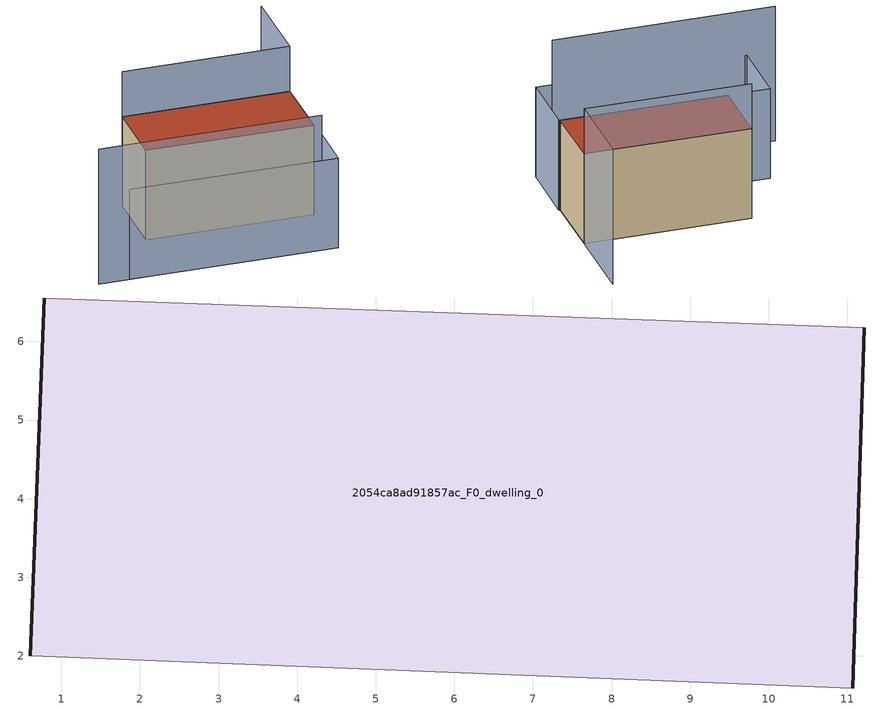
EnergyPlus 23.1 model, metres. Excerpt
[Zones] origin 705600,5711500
2054ca8ad91857ac_F0_dwelling_0
 floor ground (EU_floor_Construction): 11.07,1.59 11.21,6.17 0.78,6.55 0.61,2 z0
 wall outside (EU_wall_Construction): 0.61,2 0.78,6.55 / 11.21,6.17 11.07,1.59 z0:6
 wall adiabatic (EU_wall_Construction): 11.07,1.59 0.61,2 / 0.78,6.55 11.21,6.17 z0:6
 roof outside (EU_roof_Construction): 11.21,6.17 11.07,1.59 0.61,2 0.78,6.55 z6
shading: -3.98,-2.32 9.96,-2.78 / 11.42,11.61 11.21,6.16 / 11.21,6.16 0.78,6.55 z0:9; 10.96,-2.88 -2.18,-2.38 / -2.18,-2.38 -2.01,2.1 / -2.01,2.1 11.13,1.6 / 11.13,1.6 10.96,-2.88 z0:6
[Building]
EU S2 Campaign: North Axis=0; Terrain=City; Solar Distribution=FullExterior
[Site:Location]
London: Latitude=51.5; Longitude=-0.5; Time Zone=0; Elevation=25
[SizingPeriod:WeatherFileDays]
AnnualSizingPeriod: Begin Month=1; Begin Day of Month=1; End Month=12; End Day of Month=31; Day of Week for Start Day=Monday; Use Weather File Daylight Saving Period=No; Use Weather File Rain and Snow Indicators=No
[MATERIAL]
EU_InternalMass_Material: Roughness=MediumRough; Thickness=0.1; Conductivity=1; Density=1800; Specific Heat=900; Thermal Absorptance=0.9; Solar Absorptance=0.7; Visible Absorptance=0.7
[MATERIAL:NOMASS] Roughness=MediumRough; Thermal Absorptance=0.9; Solar Absorptance=0.7; Visible Absorptance=0.7
Name | Thermal Resistance
EU_wall_NoMass | 0.724719
EU_roof_NoMass | 2.98947
EU_floor_NoMass | 2.39157
[CONSTRUCTION]
EU_wall_Construction: EU_wall_NoMass
EU_roof_Construction: EU_roof_NoMass
EU_floor_Construction: EU_floor_NoMass
EU_InternalMass_Construction: EU_InternalMass_Material
[ZONE]
2054ca8ad91857ac_F0_dwelling_0: Type=1; Multiplier=1; Ceiling Height=autocalculate; Volume=286.566; Floor Area=autocalculate; Part of Total Floor Area=Yes
[INTERNALMASS]
2054ca8ad91857ac_F0_dwelling_0_EU_InternalMass: Construction=EU_InternalMass_Construction; Zone or ZoneList=2054ca8ad91857ac_F0_dwelling_0; Surface Area=47.7612
[OTHEREQUIPMENT]
EU_Step8_InternalGain_2054ca8ad91857ac_F0_dwelling_0_f000: Fuel Type=Electricity; Zone or ZoneList or Space or SpaceList=2054ca8ad91857ac_F0_dwelling_0; Schedule=EU_Step8_GainSchedule_2054ca8ad91857ac_F0_dwelling_0_f000; Design Level Calculation Method=Watts/Area; Power per Zone Floor Area=1; Fraction Latent=0; Fraction Radiant=0; Fraction Lost=0; Carbon Dioxide Generation Rate=0; EndUse Subcategory=EU_Step8_InternalGains
[ZONEVENTILATION:DESIGNFLOWRATE]
EU_ConstantAir_2054ca8ad91857ac_F0_dwelling_0: Zone or ZoneList or Space or SpaceList=2054ca8ad91857ac_F0_dwelling_0; Schedule=EU_AlwaysOn; Design Flow Rate Calculation Method=AirChanges/Hour; Air Changes per Hour=0.418135; Ventilation Type=Natural; Fan Pressure Rise=0; Fan Total Efficiency=1; Constant Term Coefficient=1; Temperature Term Coefficient=0; Velocity Term Coefficient=0; Velocity Squared Term Coefficient=0; Minimum Indoor Temperature=-100; Maximum Indoor Temperature=100; Delta Temperature=-100; Minimum Outdoor Temperature=-100; Maximum Outdoor Temperature=100; Maximum Wind Speed=40
[HVACTEMPLATE:THERMOSTAT]
EU_HeatOnly_2054ca8ad91857ac_F0_dwelling_0: Constant Heating Setpoint=20; Constant Cooling Setpoint=50
[HVACTEMPLATE:ZONE:IDEALLOADSAIRSYSTEM]
2054ca8ad91857ac_F0_dwelling_0: Template Thermostat=EU_HeatOnly_2054ca8ad91857ac_F0_dwelling_0; System Availability Schedule=EU_AlwaysOn; Maximum Heating Supply Air Temperature=50; Minimum Cooling Supply Air Temperature=13; Maximum Heating Supply Air Humidity Ratio=0.0156; Minimum Cooling Supply Air Humidity Ratio=0.0077; Heating Limit=NoLimit; Cooling Limit=NoLimit; Heating Availability Schedule=EU_AlwaysOn; Cooling Availability Schedule=EU_CoolingOff; Dehumidification Control Type=ConstantSensibleHeatRatio; Cooling Sensible Heat Ratio=0.7; Dehumidification Setpoint=60; Humidification Control Type=None; Humidification Setpoint=30; Outdoor Air Method=None; Outdoor Air Flow Rate per Person=0.00944; Outdoor Air Flow Rate per Zone Floor Area=0; Outdoor Air Flow Rate per Zone=0; Demand Controlled Ventilation Type=None; Outdoor Air Economizer Type=NoEconomizer; Heat Recovery Type=None; Sensible Heat Recovery Effectiveness=0.7; Latent Heat Recovery Effectiveness=0.65
[SIZING:ZONE]
2054ca8ad91857ac_F0_dwelling_0: Zone Cooling Design Supply Air Temperature Input Method=SupplyAirTemperature; Zone Cooling Design Supply Air Temperature=13; Zone Heating Design Supply Air Temperature Input Method=SupplyAirTemperature; Zone Heating Design Supply Air Temperature=50; Zone Cooling Design Supply Air Humidity Ratio=0.008; Zone Heating Design Supply Air Humidity Ratio=0.008; Cooling Design Air Flow Method=DesignDay; Cooling Design Air Flow Rate=0; Cooling Minimum Air Flow per Zone Floor Area=0.000762; Cooling Minimum Air Flow=0; Cooling Minimum Air Flow Fraction=0.2; Heating Design Air Flow Method=DesignDay; Heating Design Air Flow Rate=0; Heating Maximum Air Flow per Zone Floor Area=0.002032; Heating Maximum Air Flow=0.141576; Heating Maximum Air Flow Fraction=0.3; Account for Dedicated Outdoor Air System=No; Dedicated Outdoor Air System Control Strategy=NeutralSupplyAir; Dedicated Outdoor Air Low Setpoint Temperature for Design=autosize; Dedicated Outdoor Air High Setpoint Temperature for Design=autosize; Zone Load Sizing Method=Sensible Load Only No Latent Load; Zone Latent Cooling Design Supply Air Humidity Ratio Input Method=HumidityRatioDifference; Zone Cooling Design Supply Air Humidity Ratio Difference=0.005; Zone Latent Heating Design Supply Air Humidity Ratio Input Method=HumidityRatioDifference; Zone Humidification Design Supply Air Humidity Ratio Difference=0.005
[SCHEDULE:CONSTANT]
Name | Hourly Value
EU_AlwaysOn | 1
EU_CoolingOff | 0
[SCHEDULE:FILE]
EU_Step8_GainSchedule_2054ca8ad91857ac_F0_dwelling_0_f000: File=../../schedules/2054ca8ad91857ac/2054ca8ad91857ac_F0_dwelling_0_f000_gain.csv; Column Number=1; Rows to Skip at Top=0; Number of Hours of Data=8760; Column Separator=Comma; Interpolate to Timestep=No; Minutes per Item=60; Adjust Schedule for Daylight Savings=Yes
